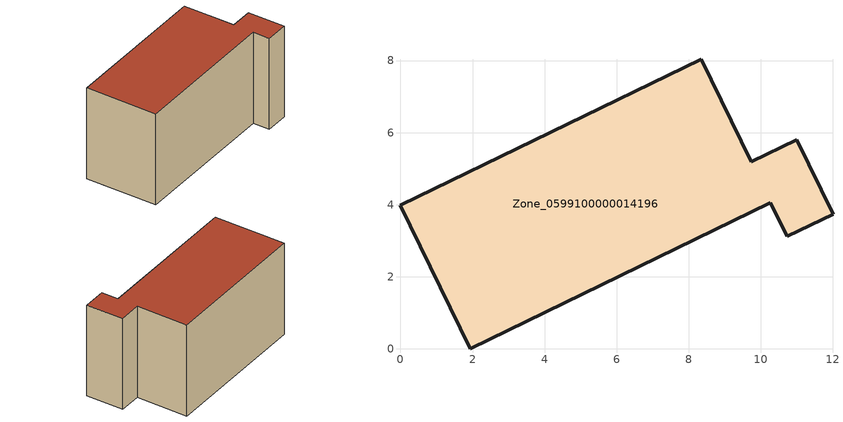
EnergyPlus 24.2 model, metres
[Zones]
Zone_0599100000014196
 floor ground (C_G): 9.73,5.19 10.99,5.8 12,3.74 10.73,3.12 10.26,4.06 1.94,0 0,3.98 8.34,8.04 z0
 wall outside (C_F): 10.73,3.12 12,3.74 10.99,5.8 9.73,5.19 8.34,8.04 0,3.98 1.94,0 10.26,4.06 10.73,3.12 z0:5.86
 roof outside (C_R): 0,3.98 1.94,0 10.26,4.06 10.73,3.12 12,3.74 10.99,5.8 9.73,5.19 8.34,8.04 z5.86
[BUILDING]
Pand.0599100000014196: North Axis=0; Terrain=City; Loads Convergence Tolerance Value=0.04; Temperature Convergence Tolerance Value=0.4; Solar Distribution=FullExterior; Maximum Number of Warmup Days=25; Minimum Number of Warmup Days=1
[Site:Location]
Rotterdam.The.Hague.AP_ZH_NLD Design_Conditions: Latitude=51.96; Longitude=4.45; Time Zone=1; Elevation=-4.5
[SITE:GROUNDTEMPERATURE:BUILDINGSURFACE]
18, 18, 18, 18, 18, 18, 18, 18, 18, 18, 18, 18
[MATERIAL] Thermal Absorptance=0.9; Solar Absorptance=0.7; Visible Absorptance=0.7
Name | Roughness | Thickness | Conductivity | Density | Specific Heat
G.TI.1946-1964 | MediumSmooth | 0.15 | 1 | 540 | 1210
F.TI.1946-1964 | Rough | 0.3 | 0.857143 | 1920 | 840
R.TI.1946-1964 | MediumRough | 0.2 | 0.277778 | 1500 | 1000
[CONSTRUCTION]
C_G: G.TI.1946-1964
C_F: F.TI.1946-1964
C_R: R.TI.1946-1964
[ZONE]
Zone_0599100000014196: Type=1; Multiplier=1; Ceiling Height=Autocalculate; Volume=Autocalculate; Floor Area=autocalculate; Part of Total Floor Area=Yes
[ZONEINFILTRATION:DESIGNFLOWRATE]
Infil_Zone_0599100000014196: Zone or ZoneList or Space or SpaceList=Zone_0599100000014196; Schedule=AlwaysOn; Design Flow Rate Calculation Method=Flow/Area; Flow Rate per Floor Area=0.003; Constant Term Coefficient=1; Temperature Term Coefficient=0; Velocity Term Coefficient=0; Velocity Squared Term Coefficient=0
[HVACTEMPLATE:ZONE:IDEALLOADSAIRSYSTEM]
Zone_0599100000014196: Maximum Heating Supply Air Temperature=50; Minimum Cooling Supply Air Temperature=13; Maximum Heating Supply Air Humidity Ratio=0.0156; Minimum Cooling Supply Air Humidity Ratio=0.0077; Heating Limit=NoLimit; Cooling Limit=NoLimit; Dehumidification Control Type=ConstantSensibleHeatRatio; Cooling Sensible Heat Ratio=0.7; Dehumidification Setpoint=60; Humidification Control Type=None; Humidification Setpoint=30; Outdoor Air Method=None; Outdoor Air Flow Rate per Person=0.00944; Outdoor Air Flow Rate per Zone Floor Area=0; Outdoor Air Flow Rate per Zone=0; Demand Controlled Ventilation Type=None; Outdoor Air Economizer Type=NoEconomizer; Heat Recovery Type=None; Sensible Heat Recovery Effectiveness=0.7; Latent Heat Recovery Effectiveness=0.65
[ZONECONTROL:THERMOSTAT]
ThermostatControl_Zone_0599100000014196: Zone or ZoneList=Zone_0599100000014196; Control Type Schedule=DualSetpointControlType; Control 1=Thermostat_Zone_0599100000014196; Temperature Difference Between Cutout And Setpoint=0
[THERMOSTATSETPOINT:DUALSETPOINT]
Thermostat_Zone_0599100000014196: Heating Setpoint Temperature Schedule=HeatingSetpoint_Zone_0599100000014196; Cooling Setpoint Temperature Schedule=CoolingSetpoint_Zone_0599100000014196
[SCHEDULE:COMPACT]
HeatingSetpoint_Zone_0599100000014196: Through: 12/31, For: AllDays, Until: 24:00, 21
CoolingSetpoint_Zone_0599100000014196: Through: 12/31, For: AllDays, Until: 24:00, 24
DualSetpointControlType: Through: 12/31, For: AllDays, Until: 24:00, 4
AlwaysOn: Through: 12/31, For: AllDays, Until: 24:00, 1
